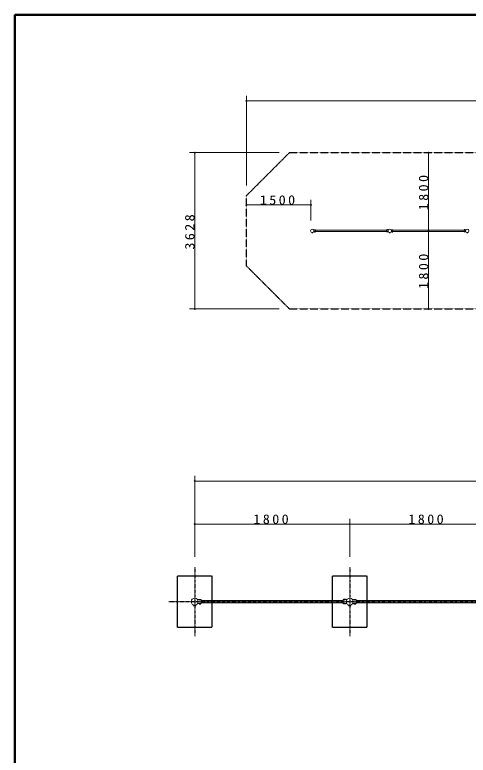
# Model space of a CAD drawing. Units: millimetres at full size, with parts at other scales. Extents: x -23589 to 138, y -1188 to 16020.
# Drawn here: x -23100 to -17834, y 7427 to 16020 of the extents above; entities that cross this region are included whole.
import ezdxf

# ---------------------------------------------------------------- set-up
doc = ezdxf.new("R2010")
doc.units = ezdxf.units.MM
for name, pattern in [('USER2', [6, 3, -1, 1, -1]), ('USER3', [8, 3, -1, 1, -1, 1, -1]), ('USER4', [8, 5, -3])]:
    doc.linetypes.add(name, pattern=pattern)
for name, color, linetype, lineweight in [('A3図枠', 7, 'Continuous', 25), ('線', 7, 'Continuous', 13), ('補助', 2, 'Continuous', 25)]:
    doc.layers.add(name, color=color, linetype=linetype, lineweight=lineweight)
doc.styles.add('ＭＳ ゴシック', font='')
doc.styles.get('ＭＳ ゴシック').set_extended_font_data('MS Gothic')

# ---------------------------------------------------------------- blocks, each defined once
blk = doc.blocks.new('dimension_origin')
at = {"color": 0, "linetype": 'Continuous', "lineweight": -2}
blk.add_circle((0, 0), 1.25, dxfattribs=at)

msp = doc.modelspace()

# ---------------------------------------------------------------- linework, layer by layer
at = {"layer": 'A3図枠', "lineweight": 50}
for p, q in [((-23100, 16020), (-23100, 0)), ((0, 16020), (-23100, 16020))]:
    msp.add_line(p, q, dxfattribs=at)
at = {"layer": '線', "color": 2, "linetype": 'USER3', "lineweight": 25}
for p, q in [((-20410.76, 13920), (-19910.76, 14420)), ((-19910.76, 14420), (-11280.51, 14420)), ((-20410.76, 13106), (-20410.76, 13920)), ((-19910.76, 12606), (-20410.76, 13106)), ((-19910.76, 12606), (-11280.51, 12606))]:
    msp.add_line(p, q, dxfattribs=at)
at = {"layer": '線', "color": 2, "lineweight": 25}
for p, q in [((-19651.63, 13491.5), (-19651.63, 13493.92)), ((-19639.64, 13491.5), (-19639.64, 13493.92)), ((-19620.635, 13526), (-19620.635, 13524.5)), ((-19620.635, 13526), (-19610.635, 13526)), ((-19620.635, 13500), (-19620.635, 13501.5)), ((-19620.635, 13500), (-19610.635, 13500)), ((-19610.635, 13526), (-19610.635, 13524.5)), ((-19610.635, 13500), (-19610.635, 13501.5)), ((-18780.635, 13526), (-18780.635, 13524.5)), ((-18770.635, 13526), (-18780.635, 13526)), ((-18780.635, 13500), (-18780.635, 13501.5)), ((-18770.635, 13500), (-18780.635, 13500)), ((-18770.635, 13526), (-18770.635, 13524.5)), ((-18770.635, 13500), (-18770.635, 13501.5)), ((-18751.63, 13491.5), (-18751.63, 13493.92)), ((-18739.64, 13491.5), (-18739.64, 13493.92)), ((-18720.635, 13526), (-18720.635, 13524.5)), ((-18720.635, 13526), (-18710.635, 13526)), ((-18720.635, 13500), (-18720.635, 13501.5)), ((-18720.635, 13500), (-18710.635, 13500)), ((-18710.635, 13526), (-18710.635, 13524.5)), ((-18710.635, 13500), (-18710.635, 13501.5)), ((-17880.635, 13526), (-17880.635, 13524.5)), ((-17870.635, 13526), (-17880.635, 13526)), ((-17880.635, 13500), (-17880.635, 13501.5)), ((-17870.635, 13500), (-17880.635, 13500)), ((-17870.635, 13526), (-17870.635, 13524.5)), ((-17870.635, 13500), (-17870.635, 13501.5)), ((-17851.63, 13491.5), (-17851.63, 13493.92)), ((-17839.64, 13491.5), (-17839.64, 13493.92)), ((-19651.63, 13491.5), (-19639.64, 13491.5)), ((-18751.63, 13491.5), (-18739.64, 13491.5)), ((-17851.63, 13491.5), (-17839.64, 13491.5)), ((-20960.76, 9234.905), (-20960.76, 9231.905)), ((-20960.76, 9234.905), (-20940.76, 9234.905)), ((-20940.76, 9234.905), (-20940.76, 9231.905)), ((-19280.76, 9234.905), (-19280.76, 9231.905)), ((-19260.76, 9234.905), (-19280.76, 9234.905)), ((-19260.76, 9234.905), (-19260.76, 9231.905)), ((-19160.76, 9234.905), (-19160.76, 9231.905)), ((-19160.76, 9234.905), (-19140.76, 9234.905)), ((-19140.76, 9234.905), (-19140.76, 9231.905)), ((-21022.75, 9165.905), (-21022.75, 9170.744)), ((-21022.75, 9165.905), (-20998.77, 9165.905)), ((-20998.77, 9165.905), (-20998.77, 9170.744)), ((-20960.76, 9182.905), (-20960.76, 9185.905)), ((-20960.76, 9182.905), (-20940.76, 9182.905)), ((-20940.76, 9182.905), (-20940.76, 9185.905)), ((-19280.76, 9182.905), (-19280.76, 9185.905)), ((-19260.76, 9182.905), (-19280.76, 9182.905)), ((-19260.76, 9182.905), (-19260.76, 9185.905)), ((-19222.75, 9165.905), (-19222.75, 9170.744)), ((-19222.75, 9165.905), (-19198.77, 9165.905)), ((-19198.77, 9165.905), (-19198.77, 9170.744)), ((-19160.76, 9182.905), (-19160.76, 9185.905)), ((-19160.76, 9182.905), (-19140.76, 9182.905)), ((-19140.76, 9182.905), (-19140.76, 9185.905))]:
    msp.add_line(p, q, dxfattribs=at)
at = {"layer": '線'}
for p, q in [((-19629.271, 13524.5), (-19620.635, 13524.5)), ((-19629.271, 13501.5), (-19620.635, 13501.5)), ((-19610.635, 13524.5), (-19608.135, 13524.5)), ((-19610.635, 13501.5), (-19608.135, 13501.5)), ((-19608.135, 13501.5), (-19608.135, 13524.5)), ((-19608.135, 13520), (-18783.135, 13520)), ((-19608.135, 13506), (-18783.135, 13506)), ((-18780.635, 13524.5), (-18783.135, 13524.5)), ((-18783.135, 13501.5), (-18783.135, 13524.5)), ((-18780.635, 13501.5), (-18783.135, 13501.5)), ((-18761.998, 13524.5), (-18770.635, 13524.5)), ((-18761.998, 13501.5), (-18770.635, 13501.5)), ((-18729.271, 13524.5), (-18720.635, 13524.5)), ((-18729.271, 13501.5), (-18720.635, 13501.5)), ((-18710.635, 13524.5), (-18708.135, 13524.5)), ((-18710.635, 13501.5), (-18708.135, 13501.5)), ((-18708.135, 13501.5), (-18708.135, 13524.5)), ((-18708.135, 13520), (-17883.135, 13520)), ((-18708.135, 13506), (-17883.135, 13506)), ((-17880.635, 13524.5), (-17883.135, 13524.5)), ((-17883.135, 13501.5), (-17883.135, 13524.5)), ((-17880.635, 13501.5), (-17883.135, 13501.5)), ((-17861.998, 13524.5), (-17870.635, 13524.5)), ((-17861.998, 13501.5), (-17870.635, 13501.5)), ((-20978.033, 9231.905), (-20960.76, 9231.905)), ((-20940.76, 9231.905), (-20935.76, 9231.905)), ((-20935.76, 9185.905), (-20935.76, 9231.905)), ((-20935.76, 9222.905), (-19285.76, 9222.905)), ((-19280.76, 9231.905), (-19285.76, 9231.905)), ((-19285.76, 9185.905), (-19285.76, 9231.905)), ((-19243.486, 9231.905), (-19260.76, 9231.905)), ((-19178.033, 9231.905), (-19160.76, 9231.905)), ((-19140.76, 9231.905), (-19135.76, 9231.905)), ((-19135.76, 9185.905), (-19135.76, 9231.905)), ((-19135.76, 9222.905), (-17485.76, 9222.905)), ((-20978.033, 9185.905), (-20960.76, 9185.905)), ((-20940.76, 9185.905), (-20935.76, 9185.905)), ((-20935.76, 9194.905), (-19285.76, 9194.905)), ((-19280.76, 9185.905), (-19285.76, 9185.905)), ((-19243.486, 9185.905), (-19260.76, 9185.905)), ((-19178.033, 9185.905), (-19160.76, 9185.905)), ((-19140.76, 9185.905), (-19135.76, 9185.905)), ((-19135.76, 9194.905), (-17485.76, 9194.905))]:
    msp.add_line(p, q, dxfattribs=at)
at = {"layer": '線', "color": 20, "linetype": 'USER2', "lineweight": 25}
for p, q in [((-21010.76, 9608.905), (-21010.76, 8808.905)), ((-19210.76, 9608.905), (-19210.76, 8808.905)), ((-21310.76, 9208.905), (-4510.76, 9208.905))]:
    msp.add_line(p, q, dxfattribs=at)
at = {"layer": '線', "color": 4, "linetype": 'USER4', "lineweight": 25}
for points in [[(-21210.76, 9508.905), (-20810.76, 9508.905), (-20810.76, 8908.905), (-21210.76, 8908.905)], [(-19410.76, 9508.905), (-19010.76, 9508.905), (-19010.76, 8908.905), (-19410.76, 8908.905)]]:
    msp.add_lwpolyline(points, close=True, dxfattribs=at)
at = {"layer": '線'}
for centre, radius in [((-19645.635, 13513), 20), ((-18745.635, 13513), 20), ((-17845.635, 13513), 20), ((-21010.76, 9208.905), 40), ((-19210.76, 9208.905), 40)]:
    msp.add_circle(centre, radius, dxfattribs=at)
at = {"layer": '線', "color": 2, "lineweight": 25}
for centre, radius, start, end in [((-19615.635, 13532.748), 9.517, 240.65936, 299.34064), ((-19615.635, 13493.252), 9.517, 60.65936, 119.34064), ((-18775.635, 13532.748), 9.517, 240.65936, 299.34064), ((-18775.635, 13493.252), 9.517, 60.65936, 119.34064), ((-18715.635, 13532.748), 9.517, 240.65936, 299.34064), ((-18715.635, 13493.252), 9.517, 60.65936, 119.34064), ((-17875.635, 13532.748), 9.517, 240.65936, 299.34064), ((-17875.635, 13493.252), 9.517, 60.65936, 119.34064), ((-20950.76, 9248.402), 19.034, 240.65936, 299.34064), ((-19270.76, 9248.402), 19.034, 240.65936, 299.34064), ((-19150.76, 9248.402), 19.034, 240.65936, 299.34064), ((-20950.76, 9169.408), 19.034, 60.65936, 119.34064), ((-19270.76, 9169.408), 19.034, 60.65936, 119.34064), ((-19150.76, 9169.408), 19.034, 60.65936, 119.34064)]:
    msp.add_arc(centre, radius, start, end, dxfattribs=at)
at = {"layer": '補助', "lineweight": 13}
for p, q in [((-20410.76, 14040), (-20410.76, 15080)), ((-20410.76, 15020), (-10780.51, 15020)), ((-20030.76, 14420), (-21070.76, 14420)), ((-21010.76, 12606), (-21010.76, 14420)), ((-18295.635, 13520), (-18295.635, 14420)), ((-19660.76, 13633), (-19660.76, 13873)), ((-20410.76, 13813), (-19660.76, 13813)), ((-18003.135, 13520), (-18355.635, 13520)), ((-18003.135, 13506), (-18355.635, 13506)), ((-18295.635, 12606), (-18295.635, 13506)), ((-20030.76, 12606), (-21070.76, 12606)), ((-21010.76, 9728.905), (-21010.76, 10668.905)), ((-21010.76, 10608.905), (-4810.76, 10608.905)), ((-21010.76, 9728.905), (-21010.76, 10168.905)), ((-19210.76, 9728.905), (-19210.76, 10168.905)), ((-19210.76, 9728.905), (-19210.76, 10168.905)), ((-21010.76, 10108.905), (-19210.76, 10108.905)), ((-19210.76, 10108.905), (-17410.76, 10108.905))]:
    msp.add_line(p, q, dxfattribs=at)

# ---------------------------------------------------------------- block references
at = {"layer": '補助', "lineweight": 13, "xscale": 4, "yscale": 4}
for p in [(-20410.76, 15020), (-20410.76, 13813), (-21010.76, 10608.905), (-21010.76, 10108.905), (-19210.76, 10108.905)]:
    msp.add_blockref('dimension_origin', p, dxfattribs=at)
for p, rotation in [((-21010.76, 14420), 270), ((-18295.635, 14420), 270), ((-19660.76, 13813), 180), ((-18295.635, 13520), 90), ((-18295.635, 13506), 270), ((-21010.76, 12606), 90), ((-18295.635, 12606), 90), ((-19210.76, 10108.905), 180)]:
    msp.add_blockref('dimension_origin', p, dxfattribs=dict(at, rotation=rotation))

# ---------------------------------------------------------------- texts
at = {"layer": '補助', "char_height": 110, "attachment_point": 8, "rotation": 90, "style": 'ＭＳ ゴシック'}
for s, insert in [('\\T1.33;\\W1.1;1800', (-18296.635, 13970)), ('\\T1.33;\\W1.1;3628', (-21011.76, 13513)), ('\\T1.33;\\W1.1;1800', (-18296.635, 13056))]:
    msp.add_mtext(s, dxfattribs=dict(at, insert=insert))
at = {"layer": '補助', "char_height": 110, "attachment_point": 8, "style": 'ＭＳ ゴシック'}
for s, insert in [('\\T1.33;\\W1.1;1500', (-20035.76, 13814)), ('\\T1.33;\\W1.1;1800', (-20110.76, 10109.905)), ('\\T1.33;\\W1.1;1800', (-18310.76, 10109.905))]:
    msp.add_mtext(s, dxfattribs=dict(at, insert=insert))

doc.saveas('drawing.dxf')
